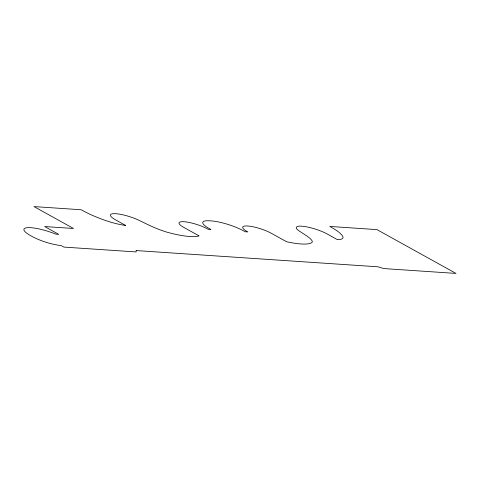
<?xml version="1.0" encoding="UTF-8"?>
<svg xmlns="http://www.w3.org/2000/svg" width="480" height="480" viewBox="0 0 480 480"><rect width="100%" height="100%" fill="white"/><g stroke="black" fill="none" stroke-linecap="round" stroke-linejoin="round"><path stroke-width="0.72" d="M136.164 250.566L136.104 251.94L63.948 247.092L61.146 245.544A21.918 4.854 17.9 0 1 31.224 235.968A24.306 5.388 17.9 0 1 27.546 227.67A24.306 5.388 17.9 0 1 55.896 234.168L58.758 234.36L44.664 226.548L73.488 228.486L33.96 206.58L81.09 209.748L85.104 211.86A36.294 8.04 17.9 0 0 98.658 217.926A28.77 6.372 17.9 0 0 125.676 225.456L115.926 220.068A19.068 4.224 17.9 0 1 115.302 213.678A19.068 4.224 17.9 0 1 140.742 221.178L148.548 224.928A34.98 7.752 17.9 0 0 166.518 232.044A40.614 9 17.9 0 0 199.038 235.854L184.332 227.706A17.538 3.888 17.9 0 1 183.966 221.712A17.538 3.888 17.9 0 1 208.116 229.254L210.906 229.44A23.958 5.31 17.9 0 1 210.438 220.86A23.958 5.31 17.9 0 1 245.088 231.738L247.878 231.924A17.538 3.888 17.9 0 1 247.716 225.996A17.538 3.888 17.9 0 1 271.86 233.586L286.56 241.728A40.614 9 17.9 0 0 312.39 241.836A34.98 7.752 17.9 0 0 306.108 235.512L300.642 231.912A19.068 4.224 17.9 0 1 302.31 226.236A19.068 4.224 17.9 0 1 327.75 234.288L337.452 239.676A28.77 6.372 17.9 0 0 340.986 234.198A36.294 8.04 17.9 0 0 333.366 228.528L329.802 226.446L376.938 229.614L456 273.42L383.838 268.572L378.132 266.814L136.164 250.566"/></g></svg>
